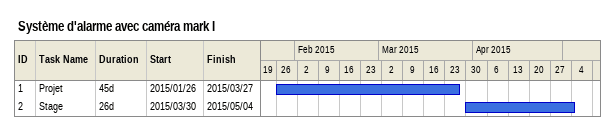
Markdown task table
Système d'alarme avec caméra mark I

| ID | Task | Duration | Start | Finish |
|---|---|---|---|---|
| 1 | Projet | 45d | 2015-01-26 | 2015-03-27 |
| 2 | Stage | 26d | 2015-03-30 | 2015-05-04 |
